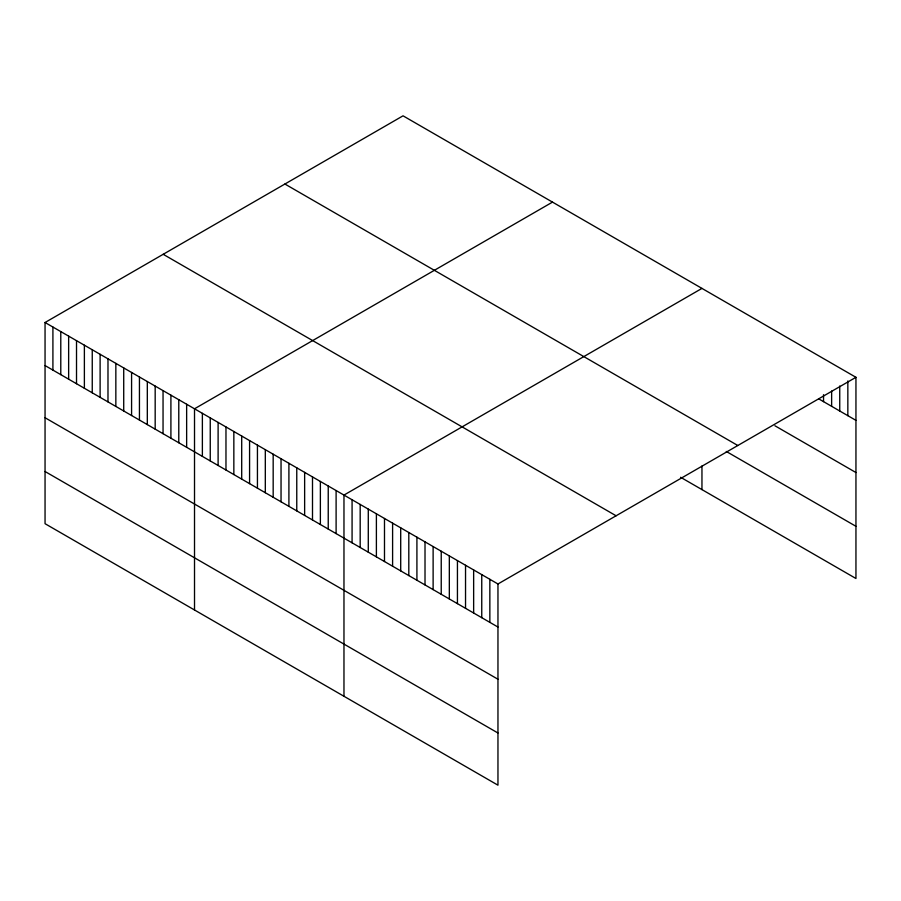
<?xml version="1.0" encoding="UTF-8"?>
<svg xmlns="http://www.w3.org/2000/svg" width="901" height="901" viewBox="0 0 901 901"><rect width="100%" height="100%" fill="white"/><g stroke="black" fill="none" stroke-linecap="round" stroke-linejoin="round"><path stroke-width="1.35" d="M45.05 322.502L497.96 583.983L497.96 785.176L45.05 523.695L45.05 322.502L403.04 115.824L855.95 377.305L855.95 578.498L680.604 477.271M552.504 202.106L194.515 408.795L194.515 609.988M701.958 288.399L343.968 495.077L343.968 696.282M497.96 583.983L855.95 377.305M818.896 398.963L855.95 420.362M774.905 425.756L855.95 472.541M284.907 184.029L737.818 445.511M726.274 451.446L855.95 526.308M163.182 254.296L616.093 515.777M45.05 365.558L497.96 627.04M45.05 417.737L497.96 679.23M45.05 471.505L497.96 732.997M847.841 380.954L847.841 415.676M839.743 386L839.743 411.002M831.634 391.045L831.634 406.317M823.537 394.694L823.537 401.643M701.958 465.986L701.958 489.592M489.851 579.309L489.851 622.366M481.753 574.624L481.753 617.681M473.644 569.95L473.644 613.007M465.535 565.265L465.535 608.321M457.438 560.591L457.438 603.647M449.329 555.917L449.329 598.962M441.231 551.232L441.231 594.288M433.122 546.558L433.122 589.603M425.013 541.873L425.013 584.929M416.915 537.199L416.915 580.244M408.806 532.514L408.806 575.57M400.708 527.84L400.708 570.885M392.599 523.154L392.599 566.211M384.49 518.48L384.49 561.537M376.393 513.795L376.393 556.852M368.284 509.121L368.284 552.178M360.175 504.436L360.175 547.493M352.077 499.762L352.077 542.819M336.107 490.538L336.107 533.595M328.234 485.999L328.234 529.056M320.373 481.461L320.373 524.506M312.501 476.911L312.501 519.967M304.639 472.372L304.639 515.428M296.767 467.833L296.767 510.89M288.906 463.294L288.906 506.339M281.044 458.744L281.044 501.801M273.172 454.205L273.172 497.262M265.311 449.667L265.311 492.723M257.438 445.128L257.438 488.173M249.577 440.578L249.577 483.634M241.705 436.039L241.705 479.095M233.843 431.5L233.843 474.557M225.971 426.961L225.971 470.018M218.11 422.423L218.11 465.468M210.248 417.873L210.248 460.929M202.376 413.334L202.376 456.39M186.642 404.256L186.642 447.301M178.781 399.706L178.781 442.763M170.908 395.167L170.908 438.224M163.047 390.629L163.047 433.685M155.175 386.09L155.175 429.135M147.314 381.54L147.314 424.596M139.441 377.001L139.441 420.057M131.58 372.462L131.58 415.519M123.719 367.923L123.719 410.969M115.846 363.373L115.846 406.43M107.985 358.835L107.985 401.891M100.112 354.296L100.112 397.352M92.251 349.757L92.251 392.802M84.379 345.207L84.379 388.263M76.517 340.668L76.517 383.725M68.645 336.129L68.645 379.186M60.784 331.591L60.784 374.636M52.911 327.04L52.911 370.097"/></g></svg>
